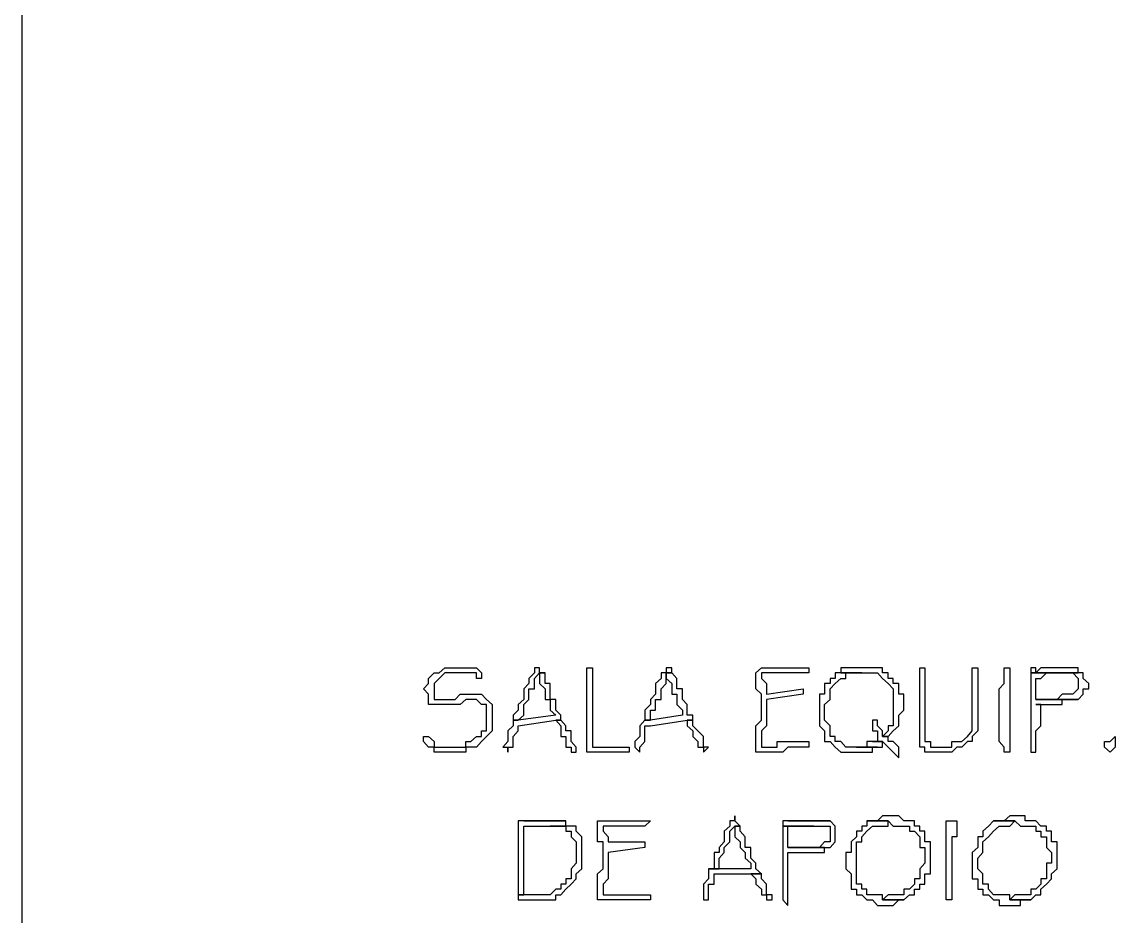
# Model space of a CAD drawing. Header units: millimetres. Extents: x -518.8 to -461.2, y 3.5 to 44.2.
# Drawn here: x -494.517 to -493.199, y 16.386 to 17.463 of the extents above; entities that cross this region are included whole.
import ezdxf

# ---------------------------------------------------------------- set-up
doc = ezdxf.new("R2010")
doc.units = ezdxf.units.MM
doc.header["$MEASUREMENT"] = 0
doc.layers.add('10', color=10, linetype='Continuous')
doc.layers.add('MYSOLIDS', color=7, linetype='Continuous')

msp = doc.modelspace()

# ---------------------------------------------------------------- linework, layer by layer
at = {"layer": '10'}
msp.add_lwpolyline([(-494.5166, 17.8375), (-494.5166, 14.3293)], dxfattribs=at)
at = {"layer": 'MYSOLIDS'}
for points in [[(-493.9624, 16.6721), (-493.9684, 16.6721), (-493.9684, 16.6721), (-493.9684, 16.6721), (-493.9684, 16.6721), (-493.9684, 16.6789), (-493.9752, 16.6789), (-493.9812, 16.6789), (-493.9812, 16.6789), (-493.988, 16.6789), (-493.988, 16.6789), (-493.994, 16.6789), (-494.0008, 16.6789), (-494.0068, 16.6789), (-494.0068, 16.6789), (-494.0136, 16.6721), (-494.0136, 16.6721), (-494.0196, 16.6661), (-494.0196, 16.6661), (-494.0196, 16.6594), (-494.0196, 16.6594), (-494.0196, 16.6533), (-494.0196, 16.6466), (-494.0136, 16.6466), (-494.0136, 16.6466), (-494.0068, 16.6466), (-494.0068, 16.6466), (-494.0008, 16.6466), (-493.994, 16.6466), (-493.994, 16.6466), (-493.994, 16.6466), (-493.988, 16.6533), (-493.9812, 16.6533), (-493.9752, 16.6533), (-493.9752, 16.6533), (-493.9684, 16.6533), (-493.9624, 16.6533), (-493.9564, 16.6466), (-493.9564, 16.6466), (-493.9564, 16.6466), (-493.9496, 16.6406), (-493.9496, 16.6406), (-493.9496, 16.6338), (-493.9496, 16.6278), (-493.9496, 16.6278), (-493.9496, 16.6218), (-493.9496, 16.615), (-493.9496, 16.615), (-493.9496, 16.609), (-493.9564, 16.6022), (-493.9564, 16.6022), (-493.9624, 16.5962), (-493.9624, 16.5962), (-493.9624, 16.5962), (-493.9684, 16.5894), (-493.9684, 16.5894), (-493.9752, 16.5894), (-493.9812, 16.5894), (-493.9812, 16.5834), (-493.988, 16.5834), (-493.994, 16.5834), (-493.994, 16.5834), (-494.0008, 16.5834), (-494.0068, 16.5834), (-494.0068, 16.5834), (-494.0136, 16.5834), (-494.0196, 16.5834), (-494.0196, 16.5894), (-494.0263, 16.5894), (-494.0263, 16.5894), (-494.0324, 16.5962), (-494.0324, 16.5962), (-494.0324, 16.6022), (-494.0324, 16.6022), (-494.0324, 16.6022), (-494.0263, 16.6022), (-494.0263, 16.6022), (-494.0263, 16.6022), (-494.0263, 16.6022), (-494.0263, 16.6022), (-494.0263, 16.6022), (-494.0196, 16.5962), (-494.0196, 16.5894), (-494.0136, 16.5894), (-494.0136, 16.5894), (-494.0068, 16.5894), (-494.0008, 16.5894), (-494.0008, 16.5894), (-493.994, 16.5894), (-493.988, 16.5894), (-493.9812, 16.5894), (-493.9812, 16.5962), (-493.9752, 16.5962), (-493.9752, 16.5962), (-493.9684, 16.6022), (-493.9684, 16.6022), (-493.9624, 16.6022), (-493.9624, 16.609), (-493.9564, 16.609), (-493.9564, 16.615), (-493.9564, 16.615), (-493.9564, 16.6218), (-493.9564, 16.6278), (-493.9564, 16.6338), (-493.9564, 16.6338), (-493.9564, 16.6406), (-493.9624, 16.6406), (-493.9624, 16.6406), (-493.9684, 16.6466), (-493.9684, 16.6466), (-493.9752, 16.6466), (-493.9752, 16.6466), (-493.9812, 16.6466), (-493.988, 16.6406), (-493.994, 16.6406), (-493.994, 16.6406), (-494.0008, 16.6406), (-494.0068, 16.6406), (-494.0068, 16.6406), (-494.0136, 16.6406), (-494.0196, 16.6406), (-494.0263, 16.6406), (-494.0263, 16.6466), (-494.0263, 16.6466), (-494.0263, 16.6533), (-494.0324, 16.6594), (-494.0324, 16.6594), (-494.0324, 16.6594), (-494.0263, 16.6661), (-494.0263, 16.6721), (-494.0263, 16.6721), (-494.0196, 16.6789), (-494.0196, 16.6789), (-494.0136, 16.6789), (-494.0068, 16.6849), (-494.0068, 16.6849), (-494.0008, 16.6849), (-493.994, 16.6849), (-493.994, 16.6849), (-493.988, 16.6849), (-493.988, 16.6849), (-493.9812, 16.6849), (-493.9752, 16.6849), (-493.9684, 16.6849), (-493.9684, 16.6849), (-493.9624, 16.6789), (-493.9624, 16.6789), (-493.9624, 16.6721), (-493.9624, 16.6721), (-493.9624, 16.6721), (-493.9624, 16.6721), (-493.9624, 16.6721), (-493.9624, 16.6721), (-493.9624, 16.6721), (-493.9624, 16.6721)], [(-493.8857, 16.6789), (-493.8925, 16.6789), (-493.8925, 16.6721), (-493.8925, 16.6661), (-493.8925, 16.6661), (-493.8857, 16.6594), (-493.8857, 16.6533), (-493.8857, 16.6533), (-493.8857, 16.6466), (-493.8797, 16.6466), (-493.8797, 16.6406), (-493.8797, 16.6338), (-493.8797, 16.6338), (-493.873, 16.6278), (-493.9181, 16.6218), (-493.9241, 16.6218), (-493.9241, 16.6218), (-493.9241, 16.615), (-493.9308, 16.609), (-493.9308, 16.609), (-493.9308, 16.609), (-493.9308, 16.6022), (-493.9308, 16.5962), (-493.9369, 16.5894), (-493.9369, 16.5894), (-493.9308, 16.5894), (-493.9308, 16.5834), (-493.9308, 16.5834), (-493.9308, 16.5894), (-493.9241, 16.5894), (-493.9241, 16.5962), (-493.9241, 16.6022), (-493.9241, 16.6022), (-493.9181, 16.609), (-493.9181, 16.615), (-493.9181, 16.615), (-493.873, 16.6218), (-493.8669, 16.6218), (-493.8669, 16.6278), (-493.8669, 16.6278), (-493.873, 16.6338), (-493.873, 16.6406), (-493.873, 16.6406), (-493.873, 16.6466), (-493.8797, 16.6466), (-493.8797, 16.6533), (-493.8797, 16.6594), (-493.8797, 16.6594), (-493.8797, 16.6661), (-493.8857, 16.6661), (-493.8857, 16.6661), (-493.8857, 16.6721), (-493.8857, 16.6789), (-493.8857, 16.6789)], [(-493.8925, 16.6849), (-493.8925, 16.6849), (-493.8985, 16.6849), (-493.8985, 16.6849), (-493.8985, 16.6789), (-493.8985, 16.6789), (-493.9053, 16.6721), (-493.9053, 16.6661), (-493.9113, 16.6594), (-493.9113, 16.6533), (-493.9113, 16.6466), (-493.9181, 16.6406), (-493.9181, 16.6406), (-493.9181, 16.6406), (-493.9181, 16.6338), (-493.9241, 16.6278), (-493.9241, 16.6218), (-493.9181, 16.6218), (-493.9113, 16.6278), (-493.9113, 16.6338), (-493.9113, 16.6338), (-493.9113, 16.6406), (-493.9053, 16.6466), (-493.9053, 16.6466), (-493.9053, 16.6466), (-493.9053, 16.6533), (-493.9053, 16.6594), (-493.8985, 16.6594), (-493.8985, 16.6661), (-493.8985, 16.6721), (-493.8925, 16.6789), (-493.8857, 16.6789), (-493.8925, 16.6789), (-493.8925, 16.6849), (-493.8925, 16.6849), (-493.8925, 16.6849)], [(-493.8286, 16.5894), (-493.8226, 16.5894), (-493.8158, 16.5894), (-493.8158, 16.5894), (-493.8098, 16.5894), (-493.803, 16.5894), (-493.803, 16.5894), (-493.797, 16.5894), (-493.7902, 16.5894), (-493.7842, 16.5894), (-493.7842, 16.5894), (-493.7842, 16.5894), (-493.7842, 16.5894), (-493.7842, 16.5894), (-493.7842, 16.5894), (-493.7842, 16.5894), (-493.7842, 16.5834), (-493.7902, 16.5834), (-493.797, 16.5834), (-493.797, 16.5834), (-493.797, 16.5834), (-493.803, 16.5834), (-493.8098, 16.5834), (-493.8158, 16.5834), (-493.8158, 16.5834), (-493.8226, 16.5834), (-493.8286, 16.5834), (-493.8286, 16.5834), (-493.8286, 16.5834), (-493.8354, 16.5834), (-493.8354, 16.5834), (-493.8354, 16.5894), (-493.8354, 16.5894), (-493.8354, 16.5962), (-493.8354, 16.5962), (-493.8354, 16.5962), (-493.8354, 16.6022), (-493.8354, 16.609), (-493.8354, 16.609), (-493.8354, 16.615), (-493.8354, 16.6218), (-493.8354, 16.6278), (-493.8354, 16.6278), (-493.8354, 16.6338), (-493.8354, 16.6406), (-493.8354, 16.6406), (-493.8354, 16.6466), (-493.8354, 16.6533), (-493.8354, 16.6533), (-493.8354, 16.6594), (-493.8354, 16.6661), (-493.8354, 16.6721), (-493.8354, 16.6721), (-493.8354, 16.6789), (-493.8354, 16.6789), (-493.8354, 16.6849), (-493.8354, 16.6849), (-493.8286, 16.6849), (-493.8286, 16.6849), (-493.8286, 16.6849), (-493.8286, 16.6849), (-493.8286, 16.6789), (-493.8286, 16.6789), (-493.8286, 16.6789), (-493.8286, 16.6721), (-493.8286, 16.6661), (-493.8286, 16.6661), (-493.8286, 16.6594), (-493.8286, 16.6533), (-493.8286, 16.6533), (-493.8286, 16.6466), (-493.8286, 16.6406), (-493.8286, 16.6338), (-493.8286, 16.6338), (-493.8286, 16.6278), (-493.8286, 16.6278), (-493.8286, 16.6218), (-493.8286, 16.615), (-493.8286, 16.609), (-493.8286, 16.609), (-493.8286, 16.609), (-493.8286, 16.6022), (-493.8286, 16.5962), (-493.8286, 16.5894), (-493.8286, 16.5894), (-493.8286, 16.5894), (-493.8286, 16.5894), (-493.8286, 16.5894)], [(-493.7331, 16.6789), (-493.7399, 16.6789), (-493.7399, 16.6721), (-493.7331, 16.6661), (-493.7331, 16.6661), (-493.7331, 16.6594), (-493.7331, 16.6533), (-493.7271, 16.6533), (-493.7271, 16.6466), (-493.7271, 16.6466), (-493.7271, 16.6406), (-493.7203, 16.6338), (-493.7203, 16.6338), (-493.7203, 16.6278), (-493.7587, 16.6218), (-493.7654, 16.6218), (-493.7654, 16.6218), (-493.7714, 16.615), (-493.7714, 16.609), (-493.7714, 16.609), (-493.7714, 16.609), (-493.7714, 16.6022), (-493.7775, 16.5962), (-493.7775, 16.5894), (-493.7775, 16.5894), (-493.7775, 16.5894), (-493.7714, 16.5834), (-493.7714, 16.5834), (-493.7714, 16.5894), (-493.7714, 16.5894), (-493.7654, 16.5962), (-493.7654, 16.6022), (-493.7654, 16.6022), (-493.7654, 16.609), (-493.7654, 16.615), (-493.7587, 16.615), (-493.7143, 16.6218), (-493.7075, 16.6218), (-493.7075, 16.6278), (-493.7143, 16.6278), (-493.7143, 16.6338), (-493.7143, 16.6406), (-493.7143, 16.6406), (-493.7203, 16.6466), (-493.7203, 16.6466), (-493.7203, 16.6533), (-493.7203, 16.6594), (-493.7271, 16.6594), (-493.7271, 16.6661), (-493.7271, 16.6661), (-493.7271, 16.6661), (-493.7271, 16.6721), (-493.7331, 16.6789), (-493.7331, 16.6789)], [(-493.7399, 16.6849), (-493.7399, 16.6849), (-493.7399, 16.6849), (-493.7399, 16.6849), (-493.7399, 16.6789), (-493.7459, 16.6789), (-493.7459, 16.6721), (-493.7527, 16.6661), (-493.7527, 16.6594), (-493.7527, 16.6533), (-493.7587, 16.6466), (-493.7587, 16.6406), (-493.7587, 16.6406), (-493.7587, 16.6406), (-493.7654, 16.6338), (-493.7654, 16.6278), (-493.7654, 16.6218), (-493.7587, 16.6218), (-493.7587, 16.6278), (-493.7587, 16.6338), (-493.7527, 16.6338), (-493.7527, 16.6406), (-493.7527, 16.6466), (-493.7527, 16.6466), (-493.7459, 16.6466), (-493.7459, 16.6533), (-493.7459, 16.6594), (-493.7459, 16.6594), (-493.7399, 16.6661), (-493.7399, 16.6721), (-493.7399, 16.6789), (-493.7331, 16.6789), (-493.7331, 16.6789), (-493.7331, 16.6849), (-493.7399, 16.6849), (-493.7399, 16.6849)], [(-493.6188, 16.6533), (-493.5745, 16.6594), (-493.5745, 16.6594), (-493.5745, 16.6594), (-493.5745, 16.6594), (-493.5745, 16.6533), (-493.5745, 16.6533), (-493.5745, 16.6533), (-493.5745, 16.6533), (-493.5745, 16.6533), (-493.5745, 16.6533), (-493.6188, 16.6466), (-493.6188, 16.6406), (-493.6188, 16.6406), (-493.6188, 16.6406), (-493.6188, 16.6406), (-493.6188, 16.6338), (-493.6188, 16.6338), (-493.6188, 16.6278), (-493.6188, 16.6218), (-493.6188, 16.6218), (-493.6188, 16.615), (-493.6188, 16.615), (-493.6248, 16.609), (-493.6248, 16.6022), (-493.6248, 16.5962), (-493.6248, 16.5894), (-493.6248, 16.5894), (-493.6188, 16.5894), (-493.6121, 16.5894), (-493.606, 16.5894), (-493.606, 16.5962), (-493.5993, 16.5962), (-493.5933, 16.5962), (-493.5933, 16.5962), (-493.5865, 16.5962), (-493.5805, 16.5962), (-493.5805, 16.5962), (-493.5745, 16.5962), (-493.5745, 16.5962), (-493.5677, 16.5962), (-493.5677, 16.5962), (-493.5677, 16.5894), (-493.5677, 16.5894), (-493.5677, 16.5894), (-493.5745, 16.5894), (-493.5805, 16.5894), (-493.5805, 16.5894), (-493.5865, 16.5894), (-493.5933, 16.5894), (-493.5933, 16.5894), (-493.5993, 16.5834), (-493.606, 16.5834), (-493.606, 16.5834), (-493.6121, 16.5834), (-493.6188, 16.5834), (-493.6188, 16.5834), (-493.6248, 16.5834), (-493.6248, 16.5834), (-493.6316, 16.5834), (-493.6316, 16.5834), (-493.6316, 16.5894), (-493.6316, 16.5894), (-493.6316, 16.5962), (-493.6316, 16.5962), (-493.6316, 16.6022), (-493.6316, 16.6022), (-493.6316, 16.609), (-493.6316, 16.615), (-493.6248, 16.6218), (-493.6248, 16.6218), (-493.6248, 16.6278), (-493.6248, 16.6338), (-493.6248, 16.6338), (-493.6248, 16.6406), (-493.6248, 16.6466), (-493.6248, 16.6466), (-493.6248, 16.6533), (-493.6316, 16.6594), (-493.6316, 16.6661), (-493.6316, 16.6661), (-493.6316, 16.6721), (-493.6316, 16.6789), (-493.6316, 16.6789), (-493.6316, 16.6789), (-493.6316, 16.6789), (-493.6316, 16.6789), (-493.6248, 16.6849), (-493.6248, 16.6849), (-493.6188, 16.6849), (-493.6121, 16.6849), (-493.6121, 16.6849), (-493.6121, 16.6849), (-493.606, 16.6849), (-493.5993, 16.6849), (-493.5993, 16.6849), (-493.5933, 16.6849), (-493.5865, 16.6849), (-493.5805, 16.6849), (-493.5805, 16.6849), (-493.5745, 16.6849), (-493.5745, 16.6849), (-493.5745, 16.6849), (-493.5677, 16.6849), (-493.5677, 16.6849), (-493.5677, 16.6849), (-493.5677, 16.6849), (-493.5677, 16.6789), (-493.5677, 16.6789), (-493.5745, 16.6789), (-493.5745, 16.6789), (-493.5805, 16.6789), (-493.5865, 16.6789), (-493.5933, 16.6789), (-493.5993, 16.6789), (-493.606, 16.6789), (-493.6121, 16.6789), (-493.6121, 16.6789), (-493.6188, 16.6789), (-493.6248, 16.6789), (-493.6248, 16.6721), (-493.6188, 16.6661), (-493.6188, 16.6661), (-493.6188, 16.6594), (-493.6188, 16.6533), (-493.6188, 16.6533), (-493.6188, 16.6533), (-493.6188, 16.6533), (-493.6188, 16.6533)], [(-493.5293, 16.6789), (-493.5361, 16.6789), (-493.5361, 16.6721), (-493.5421, 16.6721), (-493.5421, 16.6721), (-493.5421, 16.6661), (-493.5489, 16.6661), (-493.5489, 16.6594), (-493.5489, 16.6533), (-493.5549, 16.6533), (-493.5549, 16.6466), (-493.5549, 16.6406), (-493.5549, 16.6338), (-493.5549, 16.6338), (-493.5549, 16.6278), (-493.5549, 16.6218), (-493.5549, 16.6218), (-493.5549, 16.615), (-493.5489, 16.609), (-493.5489, 16.609), (-493.5489, 16.6022), (-493.5489, 16.5962), (-493.5421, 16.5962), (-493.5421, 16.5962), (-493.5361, 16.5894), (-493.5361, 16.5894), (-493.5293, 16.5834), (-493.5233, 16.5834), (-493.5233, 16.5834), (-493.5166, 16.5834), (-493.5105, 16.5834), (-493.5038, 16.5834), (-493.5038, 16.5834), (-493.4978, 16.5834), (-493.491, 16.5834), (-493.491, 16.5894), (-493.485, 16.5894), (-493.5105, 16.5894), (-493.5105, 16.5894), (-493.5166, 16.5894), (-493.5233, 16.5894), (-493.5293, 16.5962), (-493.5293, 16.5962), (-493.5361, 16.5962), (-493.5361, 16.6022), (-493.5361, 16.6022), (-493.5421, 16.6022), (-493.5421, 16.609), (-493.5421, 16.615), (-493.5421, 16.615), (-493.5489, 16.6218), (-493.5489, 16.6278), (-493.5489, 16.6338), (-493.5489, 16.6338), (-493.5489, 16.6406), (-493.5489, 16.6406), (-493.5421, 16.6466), (-493.5421, 16.6533), (-493.5421, 16.6533), (-493.5421, 16.6594), (-493.5361, 16.6661), (-493.5361, 16.6661), (-493.5361, 16.6661), (-493.5293, 16.6721), (-493.5233, 16.6721), (-493.5233, 16.6789), (-493.5166, 16.6789), (-493.5105, 16.6789), (-493.5105, 16.6789), (-493.5038, 16.6789), (-493.5293, 16.6789), (-493.5293, 16.6789)], [(-493.5038, 16.6849), (-493.5038, 16.6849), (-493.5105, 16.6849), (-493.5166, 16.6849), (-493.5166, 16.6849), (-493.5233, 16.6849), (-493.5293, 16.6849), (-493.5293, 16.6789), (-493.5038, 16.6789), (-493.5038, 16.6789), (-493.4978, 16.6789), (-493.491, 16.6789), (-493.491, 16.6789), (-493.485, 16.6789), (-493.479, 16.6721), (-493.479, 16.6721), (-493.4722, 16.6661), (-493.4722, 16.6661), (-493.4662, 16.6594), (-493.4662, 16.6594), (-493.4662, 16.6533), (-493.4662, 16.6466), (-493.4662, 16.6466), (-493.4662, 16.6406), (-493.4662, 16.6406), (-493.4662, 16.6338), (-493.4662, 16.6278), (-493.4662, 16.6278), (-493.4662, 16.6218), (-493.4662, 16.6218), (-493.4662, 16.615), (-493.4722, 16.615), (-493.4722, 16.609), (-493.479, 16.6022), (-493.4722, 16.6022), (-493.4662, 16.609), (-493.4662, 16.609), (-493.4594, 16.615), (-493.4594, 16.6218), (-493.4594, 16.6218), (-493.4594, 16.6278), (-493.4534, 16.6338), (-493.4534, 16.6338), (-493.4534, 16.6406), (-493.4534, 16.6406), (-493.4534, 16.6466), (-493.4534, 16.6533), (-493.4594, 16.6533), (-493.4594, 16.6594), (-493.4594, 16.6661), (-493.4662, 16.6661), (-493.4662, 16.6721), (-493.4662, 16.6721), (-493.4722, 16.6721), (-493.4722, 16.6789), (-493.479, 16.6789), (-493.479, 16.6849), (-493.485, 16.6849), (-493.491, 16.6849), (-493.491, 16.6849), (-493.4978, 16.6849), (-493.5038, 16.6849), (-493.5038, 16.6849)], [(-493.4339, 16.6789), (-493.4339, 16.6849), (-493.4339, 16.6849), (-493.4339, 16.6849), (-493.4339, 16.6849), (-493.4278, 16.6849), (-493.4278, 16.6849), (-493.4278, 16.6789), (-493.4278, 16.6789), (-493.4278, 16.609), (-493.4278, 16.609), (-493.4278, 16.6022), (-493.4278, 16.5962), (-493.4211, 16.5962), (-493.4211, 16.5894), (-493.4151, 16.5894), (-493.4151, 16.5894), (-493.4151, 16.5894), (-493.4083, 16.5894), (-493.4023, 16.5894), (-493.3955, 16.5894), (-493.3955, 16.5962), (-493.3895, 16.5962), (-493.3895, 16.5962), (-493.3835, 16.5962), (-493.3767, 16.6022), (-493.3767, 16.6022), (-493.3767, 16.6022), (-493.3707, 16.609), (-493.3707, 16.615), (-493.3707, 16.615), (-493.3707, 16.6218), (-493.3707, 16.6218), (-493.3707, 16.6278), (-493.3707, 16.6338), (-493.3707, 16.6338), (-493.3707, 16.6406), (-493.3707, 16.6466), (-493.3707, 16.6533), (-493.3707, 16.6594), (-493.3707, 16.6661), (-493.3707, 16.6661), (-493.3707, 16.6721), (-493.3707, 16.6789), (-493.3707, 16.6789), (-493.3707, 16.6789), (-493.3707, 16.6849), (-493.3707, 16.6849), (-493.3707, 16.6849), (-493.3707, 16.6849), (-493.3639, 16.6849), (-493.3639, 16.6789), (-493.3639, 16.6789), (-493.3639, 16.6721), (-493.3639, 16.6661), (-493.3639, 16.6594), (-493.3639, 16.6594), (-493.3639, 16.6466), (-493.3639, 16.6406), (-493.3639, 16.6406), (-493.3639, 16.6338), (-493.3639, 16.6278), (-493.3639, 16.6278), (-493.3639, 16.6218), (-493.3639, 16.6218), (-493.3639, 16.615), (-493.3639, 16.609), (-493.3639, 16.609), (-493.3639, 16.609), (-493.3707, 16.6022), (-493.3707, 16.5962), (-493.3767, 16.5962), (-493.3767, 16.5962), (-493.3835, 16.5894), (-493.3835, 16.5894), (-493.3895, 16.5894), (-493.3955, 16.5834), (-493.3955, 16.5834), (-493.4023, 16.5834), (-493.4083, 16.5834), (-493.4083, 16.5834), (-493.4083, 16.5834), (-493.4151, 16.5834), (-493.4211, 16.5834), (-493.4278, 16.5834), (-493.4278, 16.5894), (-493.4278, 16.5894), (-493.4339, 16.5894), (-493.4339, 16.5962), (-493.4339, 16.6022), (-493.4339, 16.6022), (-493.4339, 16.609), (-493.4339, 16.615), (-493.4339, 16.6789), (-493.4339, 16.6789), (-493.4339, 16.6789)], [(-493.3256, 16.6278), (-493.3256, 16.6218), (-493.3256, 16.615), (-493.3256, 16.615), (-493.3256, 16.609), (-493.3256, 16.6022), (-493.3256, 16.5962), (-493.3256, 16.5894), (-493.3256, 16.5894), (-493.3256, 16.5894), (-493.3256, 16.5834), (-493.3256, 16.5834), (-493.3324, 16.5834), (-493.3324, 16.5834), (-493.3324, 16.5834), (-493.3324, 16.5834), (-493.3324, 16.5894), (-493.3324, 16.5894), (-493.3324, 16.5894), (-493.3324, 16.5894), (-493.3324, 16.5894), (-493.3384, 16.5962), (-493.3384, 16.6022), (-493.3384, 16.609), (-493.3384, 16.609), (-493.3384, 16.615), (-493.3384, 16.6218), (-493.3384, 16.6278), (-493.3384, 16.6278), (-493.3384, 16.6338), (-493.3384, 16.6406), (-493.3384, 16.6466), (-493.3384, 16.6466), (-493.3384, 16.6533), (-493.3384, 16.6594), (-493.3324, 16.6661), (-493.3324, 16.6661), (-493.3324, 16.6721), (-493.3324, 16.6789), (-493.3324, 16.6789), (-493.3324, 16.6789), (-493.3324, 16.6789), (-493.3324, 16.6849), (-493.3324, 16.6849), (-493.3324, 16.6849), (-493.3324, 16.6849), (-493.3256, 16.6849), (-493.3256, 16.6849), (-493.3256, 16.6789), (-493.3256, 16.6789), (-493.3256, 16.6789), (-493.3256, 16.6789), (-493.3256, 16.6721), (-493.3256, 16.6661), (-493.3256, 16.6594), (-493.3256, 16.6594), (-493.3256, 16.6533), (-493.3256, 16.6466), (-493.3256, 16.6406), (-493.3256, 16.6406), (-493.3256, 16.6338), (-493.3256, 16.6278), (-493.3256, 16.6278), (-493.3256, 16.6278), (-493.3256, 16.6278), (-493.3256, 16.6278)], [(-493.294, 16.6849), (-493.3, 16.6849), (-493.3, 16.6789), (-493.3, 16.6789), (-493.3, 16.6789), (-493.2624, 16.6789), (-493.2557, 16.6789), (-493.2557, 16.6789), (-493.2496, 16.6789), (-493.2429, 16.6721), (-493.2429, 16.6721), (-493.2429, 16.6721), (-493.2429, 16.6661), (-493.2429, 16.6661), (-493.2429, 16.6594), (-493.2429, 16.6594), (-493.2496, 16.6533), (-493.2496, 16.6533), (-493.2557, 16.6533), (-493.2557, 16.6533), (-493.2624, 16.6533), (-493.2624, 16.6533), (-493.2684, 16.6466), (-493.2752, 16.6466), (-493.2812, 16.6466), (-493.288, 16.6466), (-493.294, 16.6466), (-493.2429, 16.6466), (-493.2429, 16.6466), (-493.2369, 16.6533), (-493.2369, 16.6533), (-493.2369, 16.6594), (-493.2301, 16.6594), (-493.2301, 16.6661), (-493.2301, 16.6661), (-493.2369, 16.6721), (-493.2369, 16.6789), (-493.2369, 16.6789), (-493.2429, 16.6789), (-493.294, 16.6789), (-493.294, 16.6849), (-493.294, 16.6849), (-493.294, 16.6849)], [(-493.3, 16.6789), (-493.3, 16.6721), (-493.3, 16.6721), (-493.3, 16.6721), (-493.3, 16.6661), (-493.3, 16.6594), (-493.3, 16.6533), (-493.3, 16.6533), (-493.3, 16.6466), (-493.3, 16.6406), (-493.3, 16.6406), (-493.3, 16.6338), (-493.3, 16.6278), (-493.3, 16.6218), (-493.3, 16.6218), (-493.3, 16.615), (-493.3, 16.609), (-493.3, 16.6022), (-493.3, 16.6022), (-493.3, 16.5962), (-493.3, 16.5894), (-493.3, 16.5894), (-493.3, 16.5834), (-493.294, 16.5834), (-493.294, 16.5834), (-493.294, 16.5894), (-493.294, 16.5894), (-493.294, 16.5962), (-493.294, 16.6022), (-493.294, 16.6022), (-493.294, 16.609), (-493.288, 16.615), (-493.288, 16.615), (-493.288, 16.6218), (-493.288, 16.6278), (-493.288, 16.6338), (-493.288, 16.6338), (-493.288, 16.6406), (-493.294, 16.6406), (-493.288, 16.6406), (-493.288, 16.6406), (-493.2812, 16.6406), (-493.2752, 16.6406), (-493.2684, 16.6406), (-493.2624, 16.6406), (-493.2624, 16.6466), (-493.2557, 16.6466), (-493.2496, 16.6466), (-493.2496, 16.6466), (-493.2429, 16.6466), (-493.294, 16.6466), (-493.294, 16.6533), (-493.294, 16.6533), (-493.294, 16.6533), (-493.294, 16.6594), (-493.294, 16.6661), (-493.294, 16.6721), (-493.294, 16.6721), (-493.288, 16.6721), (-493.2812, 16.6789), (-493.2752, 16.6789), (-493.2752, 16.6789), (-493.2752, 16.6789), (-493.2684, 16.6789), (-493.2624, 16.6789), (-493.2624, 16.6789), (-493.3, 16.6789), (-493.3, 16.6789)], [(-493.2624, 16.6849), (-493.2624, 16.6849), (-493.2684, 16.6849), (-493.2752, 16.6849), (-493.2752, 16.6849), (-493.2812, 16.6849), (-493.288, 16.6849), (-493.294, 16.6789), (-493.2429, 16.6789), (-493.2429, 16.6849), (-493.2496, 16.6849), (-493.2557, 16.6849), (-493.2624, 16.6849), (-493.2624, 16.6849)], [(-493.8669, 16.6218), (-493.873, 16.6218), (-493.873, 16.6218), (-493.8669, 16.615), (-493.8669, 16.609), (-493.8669, 16.6022), (-493.8609, 16.6022), (-493.8609, 16.5962), (-493.8609, 16.5894), (-493.8542, 16.5894), (-493.8542, 16.5834), (-493.8542, 16.5834), (-493.8481, 16.5834), (-493.8481, 16.5894), (-493.8481, 16.5894), (-493.8542, 16.5962), (-493.8542, 16.6022), (-493.8542, 16.609), (-493.8609, 16.609), (-493.8609, 16.615), (-493.8669, 16.6218), (-493.8669, 16.6218)], [(-493.7075, 16.6218), (-493.7143, 16.6218), (-493.7143, 16.6218), (-493.7143, 16.615), (-493.7075, 16.609), (-493.7075, 16.6022), (-493.7075, 16.6022), (-493.7015, 16.5962), (-493.7015, 16.5894), (-493.6948, 16.5894), (-493.6948, 16.5834), (-493.6948, 16.5834), (-493.6948, 16.5834), (-493.6887, 16.5894), (-493.6948, 16.5894), (-493.6948, 16.5962), (-493.6948, 16.6022), (-493.7015, 16.609), (-493.7015, 16.609), (-493.7075, 16.615), (-493.7075, 16.6218), (-493.7075, 16.6218)], [(-493.491, 16.6218), (-493.491, 16.6218), (-493.491, 16.615), (-493.491, 16.615), (-493.491, 16.615), (-493.491, 16.609), (-493.485, 16.609), (-493.485, 16.6022), (-493.485, 16.6022), (-493.485, 16.6022), (-493.485, 16.5962), (-493.491, 16.5962), (-493.479, 16.5962), (-493.4722, 16.5894), (-493.4722, 16.5894), (-493.4662, 16.5834), (-493.4662, 16.5834), (-493.4594, 16.5766), (-493.4594, 16.5766), (-493.4594, 16.5834), (-493.4594, 16.5834), (-493.4594, 16.5834), (-493.4594, 16.5894), (-493.4662, 16.5962), (-493.4722, 16.5962), (-493.4722, 16.6022), (-493.4722, 16.6022), (-493.479, 16.6022), (-493.479, 16.609), (-493.479, 16.609), (-493.485, 16.615), (-493.485, 16.615), (-493.485, 16.6218), (-493.491, 16.6218), (-493.491, 16.6218)], [(-493.491, 16.5962), (-493.4978, 16.5962), (-493.4978, 16.5894), (-493.5038, 16.5894), (-493.5038, 16.5894), (-493.5105, 16.5894), (-493.485, 16.5894), (-493.479, 16.5894), (-493.479, 16.5962), (-493.491, 16.5962), (-493.491, 16.5962)], [(-493.2045, 16.5834), (-493.2045, 16.5834), (-493.2045, 16.5834), (-493.2113, 16.5894), (-493.2113, 16.5894), (-493.2113, 16.5962), (-493.2045, 16.5962), (-493.2045, 16.5962), (-493.1985, 16.6022), (-493.1985, 16.5962), (-493.1985, 16.5962), (-493.1985, 16.5962), (-493.1985, 16.5962), (-493.1985, 16.5894), (-493.1985, 16.5894), (-493.2045, 16.5834), (-493.2045, 16.5834), (-493.2045, 16.5834), (-493.2045, 16.5834), (-493.2045, 16.5834)], [(-493.6572, 16.5067), (-493.6572, 16.5007), (-493.6572, 16.5007), (-493.6632, 16.5007), (-493.6632, 16.5007), (-493.6632, 16.4939), (-493.6699, 16.4879), (-493.6699, 16.4812), (-493.6699, 16.4751), (-493.676, 16.4684), (-493.676, 16.4624), (-493.676, 16.4624), (-493.682, 16.4624), (-493.682, 16.4556), (-493.682, 16.4496), (-493.682, 16.4428), (-493.6887, 16.4428), (-493.676, 16.4428), (-493.676, 16.4428), (-493.676, 16.4496), (-493.676, 16.4556), (-493.676, 16.4556), (-493.6699, 16.4624), (-493.6699, 16.4624), (-493.6699, 16.4684), (-493.6699, 16.4684), (-493.6632, 16.4751), (-493.6632, 16.4812), (-493.6632, 16.4812), (-493.6632, 16.4879), (-493.6572, 16.4939), (-493.6504, 16.4939), (-493.6572, 16.5007), (-493.6572, 16.5007), (-493.6572, 16.5067), (-493.6572, 16.5067)], [(-493.4722, 16.5067), (-493.4722, 16.5067), (-493.4722, 16.5067), (-493.479, 16.5067), (-493.485, 16.5007), (-493.491, 16.5007), (-493.491, 16.5007), (-493.4978, 16.5007), (-493.4722, 16.5007), (-493.4722, 16.5007), (-493.4662, 16.4939), (-493.4594, 16.4939), (-493.4534, 16.4939), (-493.4534, 16.4939), (-493.4466, 16.4939), (-493.4466, 16.4879), (-493.4406, 16.4879), (-493.4406, 16.4879), (-493.4339, 16.4812), (-493.4339, 16.4812), (-493.4339, 16.4751), (-493.4339, 16.4684), (-493.4278, 16.4684), (-493.4278, 16.4624), (-493.4278, 16.4556), (-493.4278, 16.4556), (-493.4278, 16.4496), (-493.4278, 16.4496), (-493.4339, 16.4428), (-493.4339, 16.4368), (-493.4339, 16.4308), (-493.4339, 16.4308), (-493.4406, 16.4308), (-493.4406, 16.424), (-493.4466, 16.418), (-493.4466, 16.418), (-493.4534, 16.418), (-493.4534, 16.4112), (-493.4594, 16.4112), (-493.4662, 16.4112), (-493.4662, 16.4112), (-493.4722, 16.4112), (-493.479, 16.4052), (-493.4534, 16.4052), (-493.4466, 16.4112), (-493.4466, 16.4112), (-493.4406, 16.4112), (-493.4406, 16.418), (-493.4339, 16.418), (-493.4339, 16.424), (-493.4278, 16.424), (-493.4278, 16.4308), (-493.4278, 16.4368), (-493.4278, 16.4368), (-493.4211, 16.4368), (-493.4211, 16.4428), (-493.4211, 16.4496), (-493.4211, 16.4556), (-493.4211, 16.4556), (-493.4211, 16.4556), (-493.4211, 16.4624), (-493.4211, 16.4684), (-493.4211, 16.4751), (-493.4278, 16.4751), (-493.4278, 16.4812), (-493.4278, 16.4879), (-493.4339, 16.4879), (-493.4339, 16.4939), (-493.4339, 16.4939), (-493.4406, 16.4939), (-493.4406, 16.5007), (-493.4466, 16.5007), (-493.4534, 16.5007), (-493.4534, 16.5007), (-493.4594, 16.5067), (-493.4662, 16.5067), (-493.4722, 16.5067), (-493.4722, 16.5067)], [(-493.3196, 16.5067), (-493.3196, 16.5067), (-493.3256, 16.5067), (-493.3256, 16.5067), (-493.3324, 16.5007), (-493.3384, 16.5007), (-493.3384, 16.5007), (-493.3451, 16.5007), (-493.3196, 16.5007), (-493.3196, 16.5007), (-493.3128, 16.4939), (-493.3068, 16.4939), (-493.3068, 16.4939), (-493.3, 16.4939), (-493.294, 16.4939), (-493.294, 16.4879), (-493.288, 16.4879), (-493.288, 16.4879), (-493.288, 16.4812), (-493.2812, 16.4812), (-493.2812, 16.4751), (-493.2812, 16.4684), (-493.2812, 16.4684), (-493.2752, 16.4624), (-493.2752, 16.4556), (-493.2752, 16.4556), (-493.2752, 16.4496), (-493.2812, 16.4496), (-493.2812, 16.4428), (-493.2812, 16.4368), (-493.2812, 16.4308), (-493.2812, 16.4308), (-493.288, 16.4308), (-493.288, 16.424), (-493.294, 16.418), (-493.294, 16.418), (-493.3, 16.418), (-493.3, 16.4112), (-493.3068, 16.4112), (-493.3128, 16.4112), (-493.3128, 16.4112), (-493.3196, 16.4112), (-493.3256, 16.4052), (-493.3, 16.4052), (-493.294, 16.4112), (-493.294, 16.4112), (-493.288, 16.4112), (-493.288, 16.418), (-493.288, 16.418), (-493.2812, 16.424), (-493.2812, 16.424), (-493.2752, 16.4308), (-493.2752, 16.4368), (-493.2752, 16.4368), (-493.2752, 16.4368), (-493.2684, 16.4428), (-493.2684, 16.4496), (-493.2684, 16.4556), (-493.2684, 16.4556), (-493.2684, 16.4556), (-493.2684, 16.4624), (-493.2684, 16.4684), (-493.2684, 16.4751), (-493.2752, 16.4751), (-493.2752, 16.4812), (-493.2752, 16.4879), (-493.2812, 16.4879), (-493.2812, 16.4939), (-493.2812, 16.4939), (-493.288, 16.4939), (-493.294, 16.5007), (-493.294, 16.5007), (-493.3, 16.5007), (-493.3068, 16.5007), (-493.3068, 16.5067), (-493.3128, 16.5067), (-493.3196, 16.5067), (-493.3196, 16.5067)], [(-493.9181, 16.5007), (-493.9181, 16.5007), (-493.9181, 16.5007), (-493.9181, 16.4939), (-493.9181, 16.4939), (-493.9181, 16.4879), (-493.9181, 16.4812), (-493.9181, 16.4751), (-493.9181, 16.4751), (-493.9181, 16.4684), (-493.9181, 16.4624), (-493.9181, 16.4556), (-493.9181, 16.4556), (-493.9181, 16.4496), (-493.9181, 16.4428), (-493.9181, 16.4428), (-493.9181, 16.4368), (-493.9181, 16.4308), (-493.9181, 16.424), (-493.9181, 16.424), (-493.9181, 16.418), (-493.9181, 16.4112), (-493.9181, 16.4112), (-493.9113, 16.4112), (-493.9113, 16.4112), (-493.9113, 16.418), (-493.9113, 16.424), (-493.9113, 16.424), (-493.9113, 16.4308), (-493.9113, 16.4368), (-493.9113, 16.4368), (-493.9113, 16.4428), (-493.9113, 16.4428), (-493.9113, 16.4496), (-493.9113, 16.4556), (-493.9113, 16.4624), (-493.9113, 16.4624), (-493.9113, 16.4684), (-493.9113, 16.4751), (-493.9113, 16.4812), (-493.9113, 16.4812), (-493.9113, 16.4879), (-493.9113, 16.4939), (-493.9113, 16.4939), (-493.9053, 16.4939), (-493.9053, 16.4939), (-493.8985, 16.4939), (-493.8925, 16.4939), (-493.8925, 16.4939), (-493.8857, 16.4939), (-493.8797, 16.4939), (-493.8609, 16.4939), (-493.8609, 16.5007), (-493.9113, 16.5007), (-493.9181, 16.5007), (-493.9181, 16.5007), (-493.9181, 16.5007)], [(-493.8609, 16.4939), (-493.8797, 16.4939), (-493.8797, 16.4939), (-493.873, 16.4939), (-493.873, 16.4939), (-493.8669, 16.4939), (-493.8609, 16.4939), (-493.8609, 16.4879), (-493.8542, 16.4879), (-493.8542, 16.4879), (-493.8542, 16.4812), (-493.8542, 16.4812), (-493.8481, 16.4751), (-493.8481, 16.4751), (-493.8481, 16.4684), (-493.8481, 16.4624), (-493.8481, 16.4556), (-493.8481, 16.4556), (-493.8481, 16.4496), (-493.8542, 16.4428), (-493.8542, 16.4368), (-493.8542, 16.4368), (-493.8542, 16.4308), (-493.8609, 16.4308), (-493.8609, 16.424), (-493.8669, 16.424), (-493.8669, 16.418), (-493.873, 16.418), (-493.873, 16.418), (-493.8797, 16.4112), (-493.8857, 16.4112), (-493.8857, 16.4112), (-493.8925, 16.4112), (-493.8925, 16.4112), (-493.8985, 16.4112), (-493.9053, 16.4112), (-493.9053, 16.4112), (-493.9113, 16.4112), (-493.9181, 16.4112), (-493.9181, 16.4052), (-493.9181, 16.4052), (-493.9181, 16.4052), (-493.9113, 16.4052), (-493.9113, 16.4052), (-493.9053, 16.4052), (-493.8985, 16.4052), (-493.8925, 16.4052), (-493.8925, 16.4052), (-493.8857, 16.4052), (-493.8857, 16.4052), (-493.8797, 16.4052), (-493.873, 16.4052), (-493.873, 16.4112), (-493.8669, 16.4112), (-493.8669, 16.4112), (-493.8609, 16.418), (-493.8609, 16.418), (-493.8542, 16.424), (-493.8542, 16.424), (-493.8481, 16.4308), (-493.8481, 16.4308), (-493.8481, 16.4368), (-493.8481, 16.4368), (-493.8414, 16.4428), (-493.8414, 16.4496), (-493.8414, 16.4496), (-493.8414, 16.4556), (-493.8414, 16.4624), (-493.8414, 16.4624), (-493.8414, 16.4684), (-493.8414, 16.4751), (-493.8414, 16.4751), (-493.8414, 16.4812), (-493.8481, 16.4879), (-493.8481, 16.4879), (-493.8481, 16.4939), (-493.8542, 16.4939), (-493.8542, 16.4939), (-493.8609, 16.4939), (-493.8609, 16.4939)], [(-493.8797, 16.5007), (-493.8857, 16.5007), (-493.8925, 16.5007), (-493.8925, 16.5007), (-493.8925, 16.5007), (-493.8985, 16.5007), (-493.9053, 16.5007), (-493.9053, 16.5007), (-493.9113, 16.5007), (-493.8609, 16.5007), (-493.8669, 16.5007), (-493.873, 16.5007), (-493.873, 16.5007), (-493.8797, 16.5007), (-493.8797, 16.5007)], [(-493.8098, 16.4751), (-493.7654, 16.4751), (-493.7654, 16.4751), (-493.7654, 16.4751), (-493.7654, 16.4751), (-493.7654, 16.4751), (-493.7654, 16.4751), (-493.7654, 16.4684), (-493.7654, 16.4684), (-493.7654, 16.4684), (-493.7654, 16.4684), (-493.8098, 16.4624), (-493.8098, 16.4624), (-493.8098, 16.4624), (-493.8098, 16.4556), (-493.8098, 16.4556), (-493.8098, 16.4556), (-493.8098, 16.4496), (-493.8098, 16.4428), (-493.8098, 16.4368), (-493.8098, 16.4368), (-493.8098, 16.4368), (-493.8098, 16.4308), (-493.8158, 16.424), (-493.8158, 16.418), (-493.8158, 16.418), (-493.8158, 16.4112), (-493.8158, 16.4112), (-493.8098, 16.4112), (-493.803, 16.4112), (-493.797, 16.4112), (-493.797, 16.4112), (-493.7902, 16.4112), (-493.7842, 16.4112), (-493.7842, 16.4112), (-493.7775, 16.4112), (-493.7714, 16.4112), (-493.7714, 16.4112), (-493.7654, 16.4112), (-493.7654, 16.4112), (-493.7587, 16.4112), (-493.7587, 16.4112), (-493.7587, 16.4112), (-493.7587, 16.4112), (-493.7587, 16.4052), (-493.7654, 16.4052), (-493.7714, 16.4052), (-493.7775, 16.4052), (-493.7775, 16.4052), (-493.7842, 16.4052), (-493.7842, 16.4052), (-493.7902, 16.4052), (-493.797, 16.4052), (-493.797, 16.4052), (-493.803, 16.4052), (-493.8098, 16.4052), (-493.8098, 16.4052), (-493.8158, 16.4052), (-493.8158, 16.4052), (-493.8226, 16.4052), (-493.8226, 16.4052), (-493.8226, 16.4052), (-493.8226, 16.4052), (-493.8226, 16.4112), (-493.8226, 16.4112), (-493.8226, 16.418), (-493.8226, 16.424), (-493.8226, 16.424), (-493.8226, 16.4308), (-493.8226, 16.4368), (-493.8158, 16.4428), (-493.8158, 16.4428), (-493.8158, 16.4496), (-493.8158, 16.4556), (-493.8158, 16.4556), (-493.8158, 16.4624), (-493.8158, 16.4684), (-493.8158, 16.4751), (-493.8226, 16.4751), (-493.8226, 16.4812), (-493.8226, 16.4879), (-493.8226, 16.4879), (-493.8226, 16.4939), (-493.8226, 16.4939), (-493.8226, 16.4939), (-493.8226, 16.5007), (-493.8226, 16.5007), (-493.8158, 16.5007), (-493.8158, 16.5007), (-493.8098, 16.5007), (-493.803, 16.5007), (-493.803, 16.5007), (-493.803, 16.5007), (-493.797, 16.5007), (-493.7902, 16.5007), (-493.7902, 16.5007), (-493.7842, 16.5007), (-493.7775, 16.5007), (-493.7714, 16.5007), (-493.7714, 16.5007), (-493.7654, 16.5007), (-493.7654, 16.5007), (-493.7654, 16.5007), (-493.7587, 16.5007), (-493.7587, 16.5007), (-493.7587, 16.5007), (-493.7587, 16.5007), (-493.7587, 16.5007), (-493.7587, 16.5007), (-493.7654, 16.4939), (-493.7654, 16.4939), (-493.7714, 16.4939), (-493.7775, 16.4939), (-493.7842, 16.4939), (-493.7902, 16.4939), (-493.797, 16.4939), (-493.803, 16.4939), (-493.803, 16.4939), (-493.8098, 16.4939), (-493.8158, 16.4939), (-493.8158, 16.4879), (-493.8098, 16.4812), (-493.8098, 16.4812), (-493.8098, 16.4812), (-493.8098, 16.4751), (-493.8098, 16.4751), (-493.8098, 16.4751), (-493.8098, 16.4751), (-493.8098, 16.4751)], [(-493.6504, 16.4939), (-493.6572, 16.4939), (-493.6572, 16.4939), (-493.6572, 16.4879), (-493.6572, 16.4812), (-493.6504, 16.4751), (-493.6504, 16.4751), (-493.6504, 16.4684), (-493.6504, 16.4684), (-493.6444, 16.4624), (-493.6444, 16.4556), (-493.6444, 16.4556), (-493.6376, 16.4496), (-493.6376, 16.4428), (-493.676, 16.4428), (-493.6887, 16.4428), (-493.6887, 16.4368), (-493.6887, 16.4308), (-493.6887, 16.4308), (-493.6948, 16.424), (-493.6948, 16.424), (-493.6948, 16.418), (-493.6948, 16.4112), (-493.6948, 16.4112), (-493.6948, 16.4052), (-493.6948, 16.4052), (-493.6948, 16.4052), (-493.6948, 16.4052), (-493.6887, 16.4052), (-493.6887, 16.4112), (-493.6887, 16.418), (-493.6887, 16.418), (-493.6887, 16.424), (-493.682, 16.424), (-493.682, 16.4308), (-493.682, 16.4368), (-493.6376, 16.4368), (-493.6248, 16.4368), (-493.6316, 16.4428), (-493.6316, 16.4496), (-493.6316, 16.4496), (-493.6376, 16.4556), (-493.6376, 16.4624), (-493.6376, 16.4624), (-493.6376, 16.4684), (-493.6444, 16.4684), (-493.6444, 16.4751), (-493.6444, 16.4751), (-493.6444, 16.4812), (-493.6444, 16.4812), (-493.6504, 16.4879), (-493.6504, 16.4939), (-493.6504, 16.4939), (-493.6504, 16.4939)], [(-493.5933, 16.5007), (-493.5993, 16.5007), (-493.5993, 16.5007), (-493.5993, 16.5007), (-493.5993, 16.4939), (-493.5617, 16.4939), (-493.5617, 16.4939), (-493.5549, 16.4939), (-493.5489, 16.4939), (-493.5421, 16.4939), (-493.5421, 16.4939), (-493.5421, 16.4879), (-493.5421, 16.4812), (-493.5421, 16.4812), (-493.5421, 16.4812), (-493.5421, 16.4751), (-493.5489, 16.4751), (-493.5549, 16.4684), (-493.5549, 16.4684), (-493.5549, 16.4684), (-493.5617, 16.4684), (-493.5617, 16.4684), (-493.5677, 16.4684), (-493.5745, 16.4684), (-493.5805, 16.4684), (-493.5865, 16.4684), (-493.5933, 16.4684), (-493.5489, 16.4684), (-493.5421, 16.4684), (-493.5421, 16.4684), (-493.5361, 16.4751), (-493.5361, 16.4751), (-493.5361, 16.4812), (-493.5361, 16.4879), (-493.5361, 16.4879), (-493.5361, 16.4939), (-493.5361, 16.4939), (-493.5421, 16.5007), (-493.5421, 16.5007), (-493.5933, 16.5007), (-493.5933, 16.5007), (-493.5933, 16.5007), (-493.5933, 16.5007)], [(-493.5993, 16.4939), (-493.5993, 16.4939), (-493.5993, 16.4939), (-493.5993, 16.4879), (-493.5993, 16.4812), (-493.5993, 16.4812), (-493.5993, 16.4751), (-493.5993, 16.4684), (-493.5993, 16.4684), (-493.5993, 16.4624), (-493.5993, 16.4556), (-493.5993, 16.4496), (-493.5993, 16.4496), (-493.5993, 16.4428), (-493.5993, 16.4368), (-493.5993, 16.4308), (-493.5993, 16.4308), (-493.5993, 16.424), (-493.5993, 16.418), (-493.5993, 16.4112), (-493.5993, 16.4112), (-493.5993, 16.4052), (-493.5993, 16.4052), (-493.5933, 16.3985), (-493.5933, 16.4052), (-493.5933, 16.4052), (-493.5933, 16.4112), (-493.5933, 16.4112), (-493.5933, 16.418), (-493.5933, 16.424), (-493.5933, 16.424), (-493.5933, 16.4308), (-493.5933, 16.4368), (-493.5933, 16.4428), (-493.5933, 16.4428), (-493.5933, 16.4496), (-493.5933, 16.4556), (-493.5933, 16.4556), (-493.5933, 16.4624), (-493.5865, 16.4624), (-493.5865, 16.4624), (-493.5805, 16.4624), (-493.5745, 16.4624), (-493.5677, 16.4624), (-493.5677, 16.4624), (-493.5617, 16.4624), (-493.5549, 16.4624), (-493.5549, 16.4624), (-493.5489, 16.4624), (-493.5489, 16.4684), (-493.5933, 16.4684), (-493.5933, 16.4684), (-493.5933, 16.4751), (-493.5933, 16.4751), (-493.5933, 16.4812), (-493.5933, 16.4879), (-493.5933, 16.4879), (-493.5933, 16.4939), (-493.5865, 16.4939), (-493.5805, 16.4939), (-493.5805, 16.4939), (-493.5745, 16.4939), (-493.5745, 16.4939), (-493.5677, 16.4939), (-493.5617, 16.4939), (-493.5617, 16.4939), (-493.5993, 16.4939), (-493.5993, 16.4939)], [(-493.5617, 16.5007), (-493.5617, 16.5007), (-493.5677, 16.5007), (-493.5745, 16.5007), (-493.5745, 16.5007), (-493.5805, 16.5007), (-493.5865, 16.5007), (-493.5933, 16.5007), (-493.5421, 16.5007), (-493.5421, 16.5007), (-493.5489, 16.5007), (-493.5549, 16.5007), (-493.5617, 16.5007), (-493.5617, 16.5007)], [(-493.4978, 16.5007), (-493.4978, 16.4939), (-493.5038, 16.4939), (-493.5038, 16.4879), (-493.5105, 16.4879), (-493.5105, 16.4812), (-493.5105, 16.4812), (-493.5166, 16.4751), (-493.5166, 16.4751), (-493.5166, 16.4684), (-493.5166, 16.4624), (-493.5233, 16.4624), (-493.5233, 16.4556), (-493.5233, 16.4496), (-493.5233, 16.4496), (-493.5233, 16.4428), (-493.5166, 16.4368), (-493.5166, 16.4308), (-493.5166, 16.4308), (-493.5166, 16.424), (-493.5166, 16.418), (-493.5105, 16.418), (-493.5105, 16.4112), (-493.5038, 16.4112), (-493.5038, 16.4112), (-493.4978, 16.4052), (-493.4978, 16.4052), (-493.491, 16.4052), (-493.485, 16.3985), (-493.485, 16.3985), (-493.479, 16.3985), (-493.479, 16.3985), (-493.4722, 16.3985), (-493.4662, 16.3985), (-493.4594, 16.4052), (-493.4594, 16.4052), (-493.4594, 16.4052), (-493.4534, 16.4052), (-493.479, 16.4052), (-493.479, 16.4112), (-493.485, 16.4112), (-493.491, 16.4112), (-493.491, 16.4112), (-493.4978, 16.4112), (-493.4978, 16.418), (-493.5038, 16.418), (-493.5038, 16.418), (-493.5038, 16.424), (-493.5105, 16.424), (-493.5105, 16.4308), (-493.5105, 16.4368), (-493.5105, 16.4368), (-493.5105, 16.4428), (-493.5105, 16.4496), (-493.5105, 16.4496), (-493.5105, 16.4556), (-493.5105, 16.4624), (-493.5105, 16.4624), (-493.5105, 16.4684), (-493.5105, 16.4751), (-493.5038, 16.4751), (-493.5038, 16.4812), (-493.5038, 16.4812), (-493.4978, 16.4879), (-493.4978, 16.4879), (-493.491, 16.4939), (-493.485, 16.4939), (-493.485, 16.4939), (-493.479, 16.4939), (-493.4722, 16.4939), (-493.4722, 16.5007), (-493.4978, 16.5007), (-493.4978, 16.5007)], [(-493.3955, 16.4428), (-493.3955, 16.4368), (-493.3955, 16.4368), (-493.3955, 16.4308), (-493.3955, 16.424), (-493.3955, 16.424), (-493.3955, 16.418), (-493.3955, 16.4112), (-493.3955, 16.4052), (-493.3955, 16.4052), (-493.3955, 16.4052), (-493.3955, 16.4052), (-493.3955, 16.4052), (-493.3955, 16.4052), (-493.3955, 16.4052), (-493.3955, 16.4052), (-493.4023, 16.4052), (-493.4023, 16.4052), (-493.4023, 16.4052), (-493.4023, 16.4052), (-493.4023, 16.4112), (-493.4023, 16.418), (-493.4023, 16.418), (-493.4023, 16.424), (-493.4023, 16.4308), (-493.4023, 16.4308), (-493.4023, 16.4368), (-493.4023, 16.4428), (-493.4023, 16.4496), (-493.4023, 16.4496), (-493.4023, 16.4556), (-493.4023, 16.4624), (-493.4023, 16.4684), (-493.4023, 16.4684), (-493.4023, 16.4751), (-493.4023, 16.4812), (-493.4023, 16.4879), (-493.4023, 16.4879), (-493.4023, 16.4939), (-493.4023, 16.4939), (-493.4023, 16.5007), (-493.4023, 16.5007), (-493.3955, 16.5007), (-493.3955, 16.5007), (-493.3955, 16.5007), (-493.3955, 16.5007), (-493.3955, 16.5007), (-493.3955, 16.5007), (-493.3895, 16.5007), (-493.3895, 16.5007), (-493.3895, 16.4939), (-493.3895, 16.4939), (-493.3895, 16.4879), (-493.3895, 16.4812), (-493.3955, 16.4812), (-493.3955, 16.4751), (-493.3955, 16.4684), (-493.3955, 16.4684), (-493.3955, 16.4624), (-493.3955, 16.4556), (-493.3955, 16.4496), (-493.3955, 16.4496), (-493.3955, 16.4428), (-493.3955, 16.4428), (-493.3955, 16.4428), (-493.3955, 16.4428)], [(-493.3451, 16.5007), (-493.3511, 16.4939), (-493.3511, 16.4939), (-493.3579, 16.4879), (-493.3579, 16.4879), (-493.3579, 16.4812), (-493.3639, 16.4812), (-493.3639, 16.4751), (-493.3639, 16.4751), (-493.3639, 16.4684), (-493.3707, 16.4624), (-493.3707, 16.4624), (-493.3707, 16.4556), (-493.3707, 16.4496), (-493.3707, 16.4496), (-493.3707, 16.4428), (-493.3707, 16.4368), (-493.3707, 16.4308), (-493.3639, 16.4308), (-493.3639, 16.424), (-493.3639, 16.418), (-493.3579, 16.418), (-493.3579, 16.4112), (-493.3579, 16.4112), (-493.3511, 16.4112), (-493.3451, 16.4052), (-493.3451, 16.4052), (-493.3384, 16.4052), (-493.3384, 16.3985), (-493.3324, 16.3985), (-493.3256, 16.3985), (-493.3256, 16.3985), (-493.3196, 16.3985), (-493.3128, 16.3985), (-493.3128, 16.4052), (-493.3068, 16.4052), (-493.3068, 16.4052), (-493.3, 16.4052), (-493.3256, 16.4052), (-493.3256, 16.4112), (-493.3324, 16.4112), (-493.3384, 16.4112), (-493.3384, 16.4112), (-493.3451, 16.4112), (-493.3511, 16.418), (-493.3511, 16.418), (-493.3511, 16.418), (-493.3511, 16.424), (-493.3579, 16.424), (-493.3579, 16.4308), (-493.3579, 16.4368), (-493.3579, 16.4368), (-493.3639, 16.4428), (-493.3639, 16.4496), (-493.3639, 16.4496), (-493.3639, 16.4556), (-493.3579, 16.4624), (-493.3579, 16.4624), (-493.3579, 16.4684), (-493.3579, 16.4751), (-493.3579, 16.4751), (-493.3511, 16.4812), (-493.3511, 16.4812), (-493.3451, 16.4879), (-493.3451, 16.4879), (-493.3384, 16.4939), (-493.3384, 16.4939), (-493.3324, 16.4939), (-493.3256, 16.4939), (-493.3256, 16.4939), (-493.3196, 16.5007), (-493.3451, 16.5007), (-493.3451, 16.5007)], [(-493.6248, 16.4368), (-493.6376, 16.4368), (-493.6376, 16.4368), (-493.6316, 16.4308), (-493.6316, 16.4308), (-493.6316, 16.424), (-493.6248, 16.418), (-493.6248, 16.4112), (-493.6188, 16.4112), (-493.6188, 16.4052), (-493.6188, 16.4052), (-493.6188, 16.4052), (-493.6121, 16.4052), (-493.6121, 16.4052), (-493.6121, 16.4112), (-493.6188, 16.4112), (-493.6188, 16.418), (-493.6188, 16.424), (-493.6248, 16.4308), (-493.6248, 16.4368), (-493.6248, 16.4368), (-493.6248, 16.4368)]]:
    msp.add_lwpolyline(points, dxfattribs=at)

doc.saveas('drawing.dxf')
